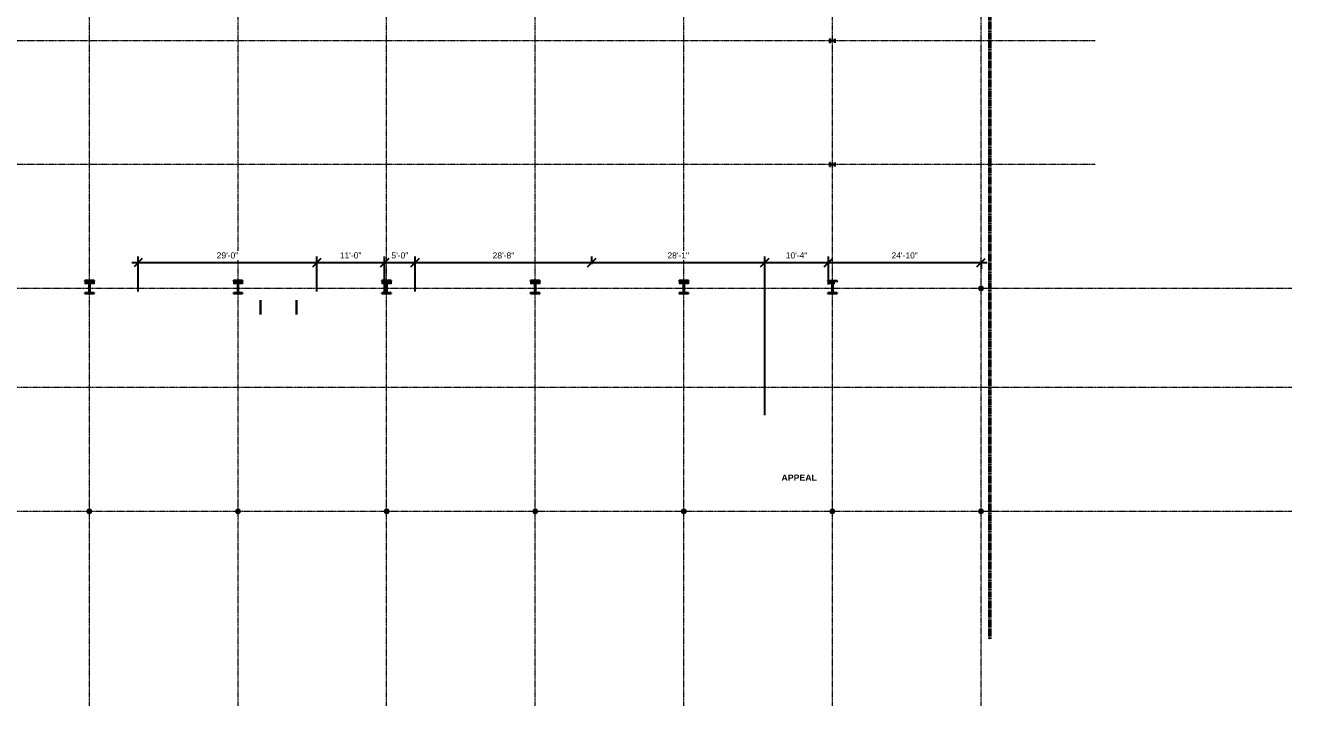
# Model space of a CAD drawing. Header units: inches. Extents: x 21942 to 26875, y -23163 to -20555.
# Drawn here: x 24409 to 26875, y -23163 to -21837 of the extents above; entities that cross this region are included whole.
import ezdxf

# ---------------------------------------------------------------- set-up
doc = ezdxf.new("R2010")
doc.units = ezdxf.units.IN
doc.header["$MEASUREMENT"] = 0
doc.linetypes.add('Grid Line 1_2_', pattern=[0.875, 0.5, -0.125, 0.125, -0.125])
doc.linetypes.add('Hidden', pattern=[0.28125, 0.1875, -0.09375])
for name, color, linetype, lineweight in [('A-ANNO-DIMS', 211, 'Continuous', 9), ('A-DOOR', 31, 'Continuous', 13), ('A-DOOR-GLAZ', 31, 'Continuous', 30), ('A-PROP-SBCK', 71, 'Hidden', 50), ('G-ANNO-TEXT', 231, 'Continuous', 9), ('S-COLS', 52, 'Continuous', 9), ('S-GRID', 1, 'Continuous', 9)]:
    doc.layers.add(name, color=color, linetype=linetype, lineweight=lineweight)
doc.layers.get('A-DOOR').off()
doc.styles.add('Arial_1', font='arial.ttf', dxfattribs={"height": 11.802395})
doc.styles.add('Arial_B', font='arialbd.ttf', dxfattribs={"height": 12.177074})
doc.dimstyles.new('Linear_-_3_32__Arial_1', dxfattribs={"dimscale": 12, "dimtxt": 12, "dimasz": 1.333333, "dimexe": 1, "dimexo": 0.666667, "dimgap": 0.666667, "dimtad": 1, "dimdec": 0, "dimzin": 1, "dimdsep": 46, "dimlunit": 4, "dimtxsty": 'Arial_1', "dimblk1": 'OBLIQUE', "dimblk2": 'OBLIQUE', "dimsah": 1, "dimcen": 0.09, "dimdle": 1, "dimazin": 0, "dimtfac": 1, "dimtdec": 4, "dimtix": 1, "dimtmove": 0, "dimatfit": 3, "dimfxl": 1, "dimtvp": 1, "dimtfill": 1, "dimfrac": 2, "dimtolj": 1, "dimtzin": 0, "dimarcsym": 2})
doc.dimstyles.new('Linear_-_3_32__Arial_2', dxfattribs={"dimscale": 12, "dimtxt": 12, "dimasz": 1.333333, "dimexe": 1, "dimexo": 0.666667, "dimgap": 0.666667, "dimtad": 1, "dimdec": 0, "dimzin": 1, "dimdsep": 46, "dimlunit": 4, "dimtxsty": 'Arial_1', "dimblk1": 'OBLIQUE', "dimblk2": 'OBLIQUE', "dimsah": 1, "dimcen": 0.09, "dimdle": 1, "dimazin": 0, "dimtfac": 1, "dimtdec": 4, "dimtix": 1, "dimtmove": 0, "dimatfit": 3, "dimfxl": 1, "dimtvp": 1, "dimtfill": 1, "dimfrac": 2, "dimtolj": 1, "dimtzin": 0, "dimarcsym": 2})
doc.dimstyles.new('Linear_-_3_32__Arial_3', dxfattribs={"dimscale": 12, "dimtxt": 12, "dimasz": 1.333333, "dimexe": 1, "dimexo": 0.666667, "dimgap": 0.666667, "dimtad": 1, "dimdec": 0, "dimzin": 1, "dimdsep": 46, "dimlunit": 4, "dimtxsty": 'Arial_1', "dimblk1": 'OBLIQUE', "dimblk2": 'OBLIQUE', "dimsah": 1, "dimcen": 0.09, "dimdle": 1, "dimazin": 0, "dimtfac": 1, "dimtdec": 4, "dimtix": 1, "dimtmove": 0, "dimatfit": 3, "dimfxl": 1, "dimtvp": 1, "dimtfill": 1, "dimfrac": 2, "dimtolj": 1, "dimtzin": 0, "dimarcsym": 2})
pattern_1 = [(45, (1e-11, 0), (-12.6713535, 12.6713535), []), (45, (1e-11, 19.2), (-12.6713535, 12.6713535), [])]

# ---------------------------------------------------------------- blocks, each defined once
blk = doc.blocks.new('HSS-Hollow Structural Section-Column - HSS6X6X1_4-V5-First Floor Plan')
at = {"layer": 'S-COLS', "lineweight": 30}
for p, q in [((-3, 2.534), (-3, -2.534)), ((-2.767, -2.534), (-2.767, 2.534)), ((2.534, 3), (-2.534, 3)), ((-2.534, 2.767), (2.534, 2.767)), ((2.767, 2.534), (2.767, -2.534)), ((3, -2.534), (3, 2.534)), ((2.534, -2.767), (-2.534, -2.767)), ((-2.534, -3), (2.534, -3))]:
    blk.add_line(p, q, dxfattribs=at)
for centre, radius, start, end in [((-2.534, 2.534), 0.466, 90, 180), ((-2.534, 2.534), 0.233, 90, 180), ((2.534, 2.534), 0.466, 360, 90), ((2.534, 2.534), 0.233, 0, 90), ((-2.534, -2.534), 0.466, 180, 270), ((-2.534, -2.534), 0.233, 180, 270), ((2.534, -2.534), 0.466, 270, 360), ((2.534, -2.534), 0.233, 270, 360)]:
    blk.add_arc(centre, radius, start, end, dxfattribs=at)
blk = doc.blocks.new('HSS-Hollow Structural Section-Column - HSS6X6X1_4-V6-First Floor Plan')
at = {"layer": 'S-COLS'}
h = blk.add_hatch(dxfattribs=at)
h.set_pattern_fill('FP_6', color=256, style=0, pattern_type=2)
h.set_pattern_definition([(225, (25112.39, -22784.303), (12.6713535, -12.6713535), []), (225, (25112.39, -22803.503), (12.6713535, -12.6713535), [])])
h.paths.add_polyline_path([(-2.5, 3), (-2.9, 2.9), (-3, 2.5), (-3, -2.5), (-2.9, -2.9), (-2.5, -3), (2.5, -3), (2.9, -2.9), (3, -2.5), (3, 2.5), (2.9, 2.9), (2.5, 3)], flags=0)
h.paths.add_polyline_path([(-2.5, 2.8), (2.5, 2.8), (2.7, 2.7), (2.8, 2.5), (2.8, -2.5), (2.7, -2.7), (2.5, -2.8), (-2.5, -2.8), (-2.7, -2.7), (-2.8, -2.5), (-2.8, 2.5), (-2.7, 2.7)], flags=0)
at = {"layer": 'S-COLS', "lineweight": 30}
for p, q in [((-3, 2.5), (-3, -2.5)), ((-2.8, -2.5), (-2.8, 2.5)), ((2.5, 3), (-2.5, 3)), ((-2.5, 2.8), (2.5, 2.8)), ((2.8, 2.5), (2.8, -2.5)), ((3, -2.5), (3, 2.5)), ((2.5, -2.8), (-2.5, -2.8)), ((-2.5, -3), (2.5, -3))]:
    blk.add_line(p, q, dxfattribs=at)
for centre, radius, start, end in [((-2.5, 2.5), 0.466, 90, 180), ((-2.5, 2.5), 0.233, 90, 180), ((2.5, 2.5), 0.466, 360, 90), ((2.5, 2.5), 0.233, 0, 90), ((-2.5, -2.5), 0.466, 180, 270), ((-2.5, -2.5), 0.233, 180, 270), ((2.5, -2.5), 0.466, 270, 360), ((2.5, -2.5), 0.233, 270, 360)]:
    blk.add_arc(centre, radius, start, end, dxfattribs=at)
blk = doc.blocks.new('HSS-Hollow Structural Section-Column - HSS6X6X1_4-V7-First Floor Plan')
at = {"layer": 'S-COLS'}
h = blk.add_hatch(dxfattribs=at)
h.set_pattern_fill('FP_7', color=256, style=0, pattern_type=2)
h.set_pattern_definition([(225, (25401.89, -22784.303), (12.6713535, -12.6713535), []), (225, (25401.89, -22803.503), (12.6713535, -12.6713535), [])])
h.paths.add_polyline_path([(-2.5, 3), (-2.9, 2.9), (-3, 2.5), (-3, -2.5), (-2.9, -2.9), (-2.5, -3), (2.5, -3), (2.9, -2.9), (3, -2.5), (3, 2.5), (2.9, 2.9), (2.5, 3)], flags=0)
h.paths.add_polyline_path([(2.5, 2.8), (2.7, 2.7), (2.8, 2.5), (2.8, -2.5), (2.7, -2.7), (2.5, -2.8), (-2.5, -2.8), (-2.7, -2.7), (-2.8, -2.5), (-2.8, 2.5), (-2.7, 2.7), (-2.5, 2.8)], flags=0)
at = {"layer": 'S-COLS', "lineweight": 30}
for p, q in [((-3, 2.5), (-3, -2.5)), ((-2.8, -2.5), (-2.8, 2.5)), ((2.5, 3), (-2.5, 3)), ((-2.5, 2.8), (2.5, 2.8)), ((2.8, 2.5), (2.8, -2.5)), ((3, -2.5), (3, 2.5)), ((2.5, -2.8), (-2.5, -2.8)), ((-2.5, -3), (2.5, -3))]:
    blk.add_line(p, q, dxfattribs=at)
for centre, radius, start, end in [((-2.5, 2.5), 0.466, 90, 180), ((-2.5, 2.5), 0.233, 90, 180), ((2.5, 2.5), 0.466, 360, 90), ((2.5, 2.5), 0.233, 0, 90), ((-2.5, -2.5), 0.466, 180, 270), ((-2.5, -2.5), 0.233, 180, 270), ((2.5, -2.5), 0.466, 270, 360), ((2.5, -2.5), 0.233, 270, 360)]:
    blk.add_arc(centre, radius, start, end, dxfattribs=at)
blk = doc.blocks.new('HSS-Hollow Structural Section-Column - HSS6X6X1_4-V8-First Floor Plan')
at = {"layer": 'S-COLS'}
h = blk.add_hatch(dxfattribs=at)
h.set_pattern_fill('FP_8', color=256, style=0, pattern_type=2)
h.set_pattern_definition([(225, (25691.39, -22784.303), (12.6713535, -12.6713535), []), (225, (25691.39, -22803.503), (12.6713535, -12.6713535), [])])
h.paths.add_polyline_path([(2.5, 3), (-2.5, 3), (-2.9, 2.9), (-3, 2.5), (-3, -2.5), (-2.9, -2.9), (-2.5, -3), (2.5, -3), (2.9, -2.9), (3, -2.5), (3, 2.5), (2.9, 2.9)], flags=0)
h.paths.add_polyline_path([(-2.5, 2.8), (2.5, 2.8), (2.7, 2.7), (2.8, 2.5), (2.8, -2.5), (2.7, -2.7), (2.5, -2.8), (-2.5, -2.8), (-2.7, -2.7), (-2.8, -2.5), (-2.8, 2.5), (-2.7, 2.7)], flags=0)
at = {"layer": 'S-COLS', "lineweight": 30}
for p, q in [((-3, 2.5), (-3, -2.5)), ((-2.8, -2.5), (-2.8, 2.5)), ((2.5, 3), (-2.5, 3)), ((-2.5, 2.8), (2.5, 2.8)), ((2.8, 2.5), (2.8, -2.5)), ((3, -2.5), (3, 2.5)), ((2.5, -2.8), (-2.5, -2.8)), ((-2.5, -3), (2.5, -3))]:
    blk.add_line(p, q, dxfattribs=at)
for centre, radius, start, end in [((-2.5, 2.5), 0.466, 90, 180), ((-2.5, 2.5), 0.233, 90, 180), ((2.5, 2.5), 0.466, 360, 90), ((2.5, 2.5), 0.233, 0, 90), ((-2.5, -2.5), 0.466, 180, 270), ((-2.5, -2.5), 0.233, 180, 270), ((2.5, -2.5), 0.466, 270, 360), ((2.5, -2.5), 0.233, 270, 360)]:
    blk.add_arc(centre, radius, start, end, dxfattribs=at)
blk = doc.blocks.new('HSS-Hollow Structural Section-Column - HSS6X6X1_4-V9-First Floor Plan')
at = {"layer": 'S-COLS'}
h = blk.add_hatch(dxfattribs=at)
h.set_pattern_fill('FP_9', color=256, style=0, pattern_type=2)
h.set_pattern_definition([(225, (25980.89, -22784.303), (12.6713535, -12.6713535), []), (225, (25980.89, -22803.503), (12.6713535, -12.6713535), [])])
h.paths.add_polyline_path([(-2.5, 3), (-2.9, 2.9), (-3, 2.5), (-3, -2.5), (-2.9, -2.9), (-2.5, -3), (2.5, -3), (2.9, -2.9), (3, -2.5), (3, 2.5), (2.9, 2.9), (2.5, 3)], flags=0)
h.paths.add_polyline_path([(2.5, 2.8), (2.7, 2.7), (2.8, 2.5), (2.8, -2.5), (2.7, -2.7), (2.5, -2.8), (-2.5, -2.8), (-2.7, -2.7), (-2.8, -2.5), (-2.8, 2.5), (-2.7, 2.7), (-2.5, 2.8)], flags=0)
at = {"layer": 'S-COLS', "lineweight": 30}
for p, q in [((-3, 2.5), (-3, -2.5)), ((-2.8, -2.5), (-2.8, 2.5)), ((2.5, 3), (-2.5, 3)), ((-2.5, 2.8), (2.5, 2.8)), ((2.8, 2.5), (2.8, -2.5)), ((3, -2.5), (3, 2.5)), ((2.5, -2.8), (-2.5, -2.8)), ((-2.5, -3), (2.5, -3))]:
    blk.add_line(p, q, dxfattribs=at)
for centre, radius, start, end in [((-2.5, 2.5), 0.466, 90, 180), ((-2.5, 2.5), 0.233, 90, 180), ((2.5, 2.5), 0.466, 360, 90), ((2.5, 2.5), 0.233, 0, 90), ((-2.5, -2.5), 0.466, 180, 270), ((-2.5, -2.5), 0.233, 180, 270), ((2.5, -2.5), 0.466, 270, 360), ((2.5, -2.5), 0.233, 270, 360)]:
    blk.add_arc(centre, radius, start, end, dxfattribs=at)
blk = doc.blocks.new('HSS-Hollow Structural Section-Column - HSS6X6X1_4-V10-First Floor Plan')
at = {"layer": 'S-COLS', "lineweight": 30}
for p, q in [((-3, 2.534), (-3, -2.534)), ((-2.767, -2.534), (-2.767, 2.534)), ((2.534, 3), (-2.534, 3)), ((-2.534, 2.767), (2.534, 2.767)), ((2.767, 2.534), (2.767, -2.534)), ((3, -2.534), (3, 2.534)), ((2.534, -2.767), (-2.534, -2.767)), ((-2.534, -3), (2.534, -3))]:
    blk.add_line(p, q, dxfattribs=at)
for centre, radius, start, end in [((-2.534, 2.534), 0.466, 90, 180), ((-2.534, 2.534), 0.233, 90, 180), ((2.534, 2.534), 0.466, 360, 90), ((2.534, 2.534), 0.233, 0, 90), ((-2.534, -2.534), 0.466, 180, 270), ((-2.534, -2.534), 0.233, 180, 270), ((2.534, -2.534), 0.466, 270, 360), ((2.534, -2.534), 0.233, 270, 360)]:
    blk.add_arc(centre, radius, start, end, dxfattribs=at)
blk = doc.blocks.new('Double-Glass 1 - 72_ x 96_-618616-First Floor Plan')
at = {"layer": 'A-DOOR-GLAZ'}
for p, q in [((-35, 36.8), (-35, 8.8)), ((35, 8.8), (35, 36.8))]:
    blk.add_line(p, q, dxfattribs=at)
blk = doc.blocks.new('HSS-Hollow Structural Section-Column - HSS6X6X1_4-V21-First Floor Plan')
at = {"layer": 'S-COLS'}
h = blk.add_hatch(dxfattribs=at)
h.set_pattern_fill('FP_15', color=256, style=0, pattern_type=2)
h.set_pattern_definition([(225, (24533.39, -22784.303), (12.6713535, -12.6713535), []), (225, (24533.39, -22803.503), (12.6713535, -12.6713535), [])])
h.paths.add_polyline_path([(2.5, 3), (-2.5, 3), (-2.9, 2.9), (-3, 2.5), (-3, -2.5), (-2.9, -2.9), (-2.5, -3), (2.5, -3), (2.9, -2.9), (3, -2.5), (3, 2.5), (2.9, 2.9)], flags=0)
h.paths.add_polyline_path([(-2.5, 2.8), (2.5, 2.8), (2.7, 2.7), (2.8, 2.5), (2.8, -2.5), (2.7, -2.7), (2.5, -2.8), (-2.5, -2.8), (-2.7, -2.7), (-2.8, -2.5), (-2.8, 2.5), (-2.7, 2.7)], flags=0)
at = {"layer": 'S-COLS', "lineweight": 30}
for p, q in [((-3, 2.5), (-3, -2.5)), ((-2.8, -2.5), (-2.8, 2.5)), ((2.5, 3), (-2.5, 3)), ((-2.5, 2.8), (2.5, 2.8)), ((2.8, 2.5), (2.8, -2.5)), ((3, -2.5), (3, 2.5)), ((2.5, -2.8), (-2.5, -2.8)), ((-2.5, -3), (2.5, -3))]:
    blk.add_line(p, q, dxfattribs=at)
for centre, radius, start, end in [((-2.5, 2.5), 0.466, 90, 180), ((-2.5, 2.5), 0.233, 90, 180), ((2.5, 2.5), 0.466, 360, 90), ((2.5, 2.5), 0.233, 0, 90), ((-2.5, -2.5), 0.466, 180, 270), ((-2.5, -2.5), 0.233, 180, 270), ((2.5, -2.5), 0.466, 270, 360), ((2.5, -2.5), 0.233, 270, 360)]:
    blk.add_arc(centre, radius, start, end, dxfattribs=at)
blk = doc.blocks.new('_Oblique')
at = {"color": 0, "linetype": 'ByBlock', "lineweight": -2}
blk.add_line((-0.5, -0.5), (0.5, 0.5), dxfattribs=at)
blk = doc.blocks.new('*D511')
at = {"layer": 'A-ANNO-DIMS', "color": 0, "lineweight": -2, "transparency": 16777216}
for p, q in [((24616.4, -22299.8), (24988.4, -22299.8)), ((24628.4, -22356), (24628.4, -22287.8)), ((24976.4, -22356), (24976.4, -22287.8))]:
    blk.add_line(p, q, dxfattribs=at)
at = {"layer": 'Defpoints', "color": 0, "transparency": 16777216}
for p in [(24976.4, -22299.8), (24628.4, -22364), (24976.4, -22364)]:
    blk.add_point(p, dxfattribs=at)
at = {"layer": 'A-ANNO-DIMS', "color": 0, "lineweight": -2, "transparency": 16777216, "xscale": 16, "yscale": 16, "zscale": 16, "rotation": 180}
blk.add_blockref('_Oblique', (24628.4, -22299.8), dxfattribs=at)
at = {"layer": 'A-ANNO-DIMS', "color": 0, "lineweight": -2, "transparency": 16777216, "xscale": 16, "yscale": 16, "zscale": 16}
blk.add_blockref('_Oblique', (24976.4, -22299.8), dxfattribs=at)
at = {"layer": 'A-ANNO-DIMS', "color": 0, "transparency": 16777216, "insert": (24802.4, -22285.8), "char_height": 11.8, "attachment_point": 5, "style": 'Arial_1', "bg_fill": 3, "box_fill_scale": 1.25, "bg_fill_color": 256, "bg_fill_true_color": 13158600, "bg_fill_transparency": 0}
blk.add_mtext('\\A1;29\'-0"', dxfattribs=at)
blk = doc.blocks.new('*D512')
at = {"layer": 'A-ANNO-DIMS', "color": 0, "lineweight": -2, "transparency": 16777216}
for p, q in [((24964.4, -22299.8), (25120.4, -22299.8)), ((24976.4, -22356), (24976.4, -22287.8)), ((25108.4, -22356), (25108.4, -22287.8))]:
    blk.add_line(p, q, dxfattribs=at)
at = {"layer": 'Defpoints', "color": 0, "transparency": 16777216}
for p in [(25108.4, -22299.8), (24976.4, -22364), (25108.4, -22364)]:
    blk.add_point(p, dxfattribs=at)
at = {"layer": 'A-ANNO-DIMS', "color": 0, "lineweight": -2, "transparency": 16777216, "xscale": 16, "yscale": 16, "zscale": 16, "rotation": 180}
blk.add_blockref('_Oblique', (24976.4, -22299.8), dxfattribs=at)
at = {"layer": 'A-ANNO-DIMS', "color": 0, "lineweight": -2, "transparency": 16777216, "xscale": 16, "yscale": 16, "zscale": 16}
blk.add_blockref('_Oblique', (25108.4, -22299.8), dxfattribs=at)
at = {"layer": 'A-ANNO-DIMS', "color": 0, "transparency": 16777216, "insert": (25042.4, -22285.8), "char_height": 11.8, "attachment_point": 5, "style": 'Arial_1', "bg_fill": 3, "box_fill_scale": 1.25, "bg_fill_color": 256, "bg_fill_true_color": 13158600, "bg_fill_transparency": 0}
blk.add_mtext('\\A1;11\'-0"', dxfattribs=at)
blk = doc.blocks.new('*D476')
at = {"layer": 'A-ANNO-DIMS', "color": 0, "lineweight": -2, "transparency": 16777216}
for p, q in [((25096.4, -22299.8), (25179.9, -22299.8)), ((25108.4, -22356), (25108.4, -22287.8)), ((25167.9, -22356), (25167.9, -22287.8))]:
    blk.add_line(p, q, dxfattribs=at)
at = {"layer": 'Defpoints', "color": 0, "transparency": 16777216}
for p in [(25108.4, -22364), (25167.9, -22364)]:
    blk.add_point(p, dxfattribs=at)
at = {"layer": 'A-ANNO-DIMS', "color": 0, "lineweight": -2, "transparency": 16777216, "xscale": 16, "yscale": 16, "zscale": 16, "rotation": 180}
blk.add_blockref('_Oblique', (25108.4, -22299.8), dxfattribs=at)
at = {"layer": 'A-ANNO-DIMS', "color": 0, "lineweight": -2, "transparency": 16777216, "xscale": 16, "yscale": 16, "zscale": 16}
blk.add_blockref('_Oblique', (25167.9, -22299.8), dxfattribs=at)
at = {"layer": 'A-ANNO-DIMS', "color": 0, "transparency": 16777216, "insert": (25138.1, -22285.8), "char_height": 11.8, "attachment_point": 5, "style": 'Arial_1', "bg_fill": 3, "box_fill_scale": 1.25, "bg_fill_color": 256, "bg_fill_true_color": 13158600, "bg_fill_transparency": 0}
blk.add_mtext('\\A1;5\'-0"', dxfattribs=at)
at = {"layer": 'Defpoints', "color": 0, "transparency": 16777216}
blk.add_point((25167.9, -22299.8), dxfattribs=at)
blk = doc.blocks.new('*D477')
at = {"layer": 'A-ANNO-DIMS', "color": 0, "lineweight": -2, "transparency": 16777216}
for p, q in [((25155.9, -22299.8), (25523.9, -22299.8)), ((25167.9, -22356), (25167.9, -22287.8)), ((25511.9, -22302.6), (25511.9, -22287.8))]:
    blk.add_line(p, q, dxfattribs=at)
at = {"layer": 'Defpoints', "color": 0, "transparency": 16777216}
for p in [(25511.9, -22299.8), (25511.9, -22310.6), (25167.9, -22364)]:
    blk.add_point(p, dxfattribs=at)
at = {"layer": 'A-ANNO-DIMS', "color": 0, "lineweight": -2, "transparency": 16777216, "xscale": 16, "yscale": 16, "zscale": 16, "rotation": 180}
blk.add_blockref('_Oblique', (25167.9, -22299.8), dxfattribs=at)
at = {"layer": 'A-ANNO-DIMS', "color": 0, "lineweight": -2, "transparency": 16777216, "xscale": 16, "yscale": 16, "zscale": 16}
blk.add_blockref('_Oblique', (25511.9, -22299.8), dxfattribs=at)
at = {"layer": 'A-ANNO-DIMS', "color": 0, "transparency": 16777216, "insert": (25339.9, -22285.8), "char_height": 11.8, "attachment_point": 5, "style": 'Arial_1', "bg_fill": 3, "box_fill_scale": 1.25, "bg_fill_color": 256, "bg_fill_true_color": 13158600, "bg_fill_transparency": 0}
blk.add_mtext('\\A1;28\'-8"', dxfattribs=at)
blk = doc.blocks.new('*D478')
at = {"layer": 'A-ANNO-DIMS', "color": 0, "lineweight": -2, "transparency": 16777216}
for p, q in [((25499.9, -22299.8), (25860.9, -22299.8)), ((25511.9, -22302.6), (25511.9, -22287.8)), ((25848.9, -22597.2), (25848.9, -22287.8))]:
    blk.add_line(p, q, dxfattribs=at)
at = {"layer": 'Defpoints', "color": 0, "transparency": 16777216}
for p in [(25848.9, -22299.8), (25511.9, -22310.6), (25848.9, -22605.2)]:
    blk.add_point(p, dxfattribs=at)
at = {"layer": 'A-ANNO-DIMS', "color": 0, "lineweight": -2, "transparency": 16777216, "xscale": 16, "yscale": 16, "zscale": 16, "rotation": 180}
blk.add_blockref('_Oblique', (25511.9, -22299.8), dxfattribs=at)
at = {"layer": 'A-ANNO-DIMS', "color": 0, "lineweight": -2, "transparency": 16777216, "xscale": 16, "yscale": 16, "zscale": 16}
blk.add_blockref('_Oblique', (25848.9, -22299.8), dxfattribs=at)
at = {"layer": 'A-ANNO-DIMS', "color": 0, "transparency": 16777216, "insert": (25680.4, -22285.8), "char_height": 11.8, "attachment_point": 5, "style": 'Arial_1', "bg_fill": 3, "box_fill_scale": 1.25, "bg_fill_color": 256, "bg_fill_true_color": 13158600, "bg_fill_transparency": 0}
blk.add_mtext('\\A1;28\'-1"', dxfattribs=at)
blk = doc.blocks.new('*D479')
at = {"layer": 'A-ANNO-DIMS', "color": 0, "lineweight": -2, "transparency": 16777216}
for p, q in [((25836.9, -22299.8), (25984.9, -22299.8)), ((25848.9, -22597.2), (25848.9, -22287.8)), ((25972.9, -22342.1), (25972.9, -22287.8))]:
    blk.add_line(p, q, dxfattribs=at)
at = {"layer": 'Defpoints', "color": 0, "transparency": 16777216}
for p in [(25972.9, -22299.8), (25972.9, -22350.1), (25848.9, -22605.2)]:
    blk.add_point(p, dxfattribs=at)
at = {"layer": 'A-ANNO-DIMS', "color": 0, "lineweight": -2, "transparency": 16777216, "xscale": 16, "yscale": 16, "zscale": 16, "rotation": 180}
blk.add_blockref('_Oblique', (25848.9, -22299.8), dxfattribs=at)
at = {"layer": 'A-ANNO-DIMS', "color": 0, "lineweight": -2, "transparency": 16777216, "xscale": 16, "yscale": 16, "zscale": 16}
blk.add_blockref('_Oblique', (25972.9, -22299.8), dxfattribs=at)
at = {"layer": 'A-ANNO-DIMS', "color": 0, "transparency": 16777216, "insert": (25910.9, -22285.8), "char_height": 11.8, "attachment_point": 5, "style": 'Arial_1', "bg_fill": 3, "box_fill_scale": 1.25, "bg_fill_color": 256, "bg_fill_true_color": 13158600, "bg_fill_transparency": 0}
blk.add_mtext('\\A1;10\'-4"', dxfattribs=at)
blk = doc.blocks.new('*D480')
at = {"layer": 'A-ANNO-DIMS', "color": 0, "lineweight": -2, "transparency": 16777216}
for p, q in [((25960.9, -22299.8), (26282.4, -22299.8)), ((25972.9, -22342.1), (25972.9, -22287.8)), ((26270.4, -22296.5), (26270.4, -22311.8))]:
    blk.add_line(p, q, dxfattribs=at)
at = {"layer": 'Defpoints', "color": 0, "transparency": 16777216}
for p in [(26270.4, -22288.5), (26270.4, -22299.8), (25972.9, -22350.1)]:
    blk.add_point(p, dxfattribs=at)
at = {"layer": 'A-ANNO-DIMS', "color": 0, "lineweight": -2, "transparency": 16777216, "xscale": 16, "yscale": 16, "zscale": 16, "rotation": 180}
blk.add_blockref('_Oblique', (25972.9, -22299.8), dxfattribs=at)
at = {"layer": 'A-ANNO-DIMS', "color": 0, "lineweight": -2, "transparency": 16777216, "xscale": 16, "yscale": 16, "zscale": 16}
blk.add_blockref('_Oblique', (26270.4, -22299.8), dxfattribs=at)
at = {"layer": 'A-ANNO-DIMS', "color": 0, "transparency": 16777216, "insert": (26121.6, -22285.8), "char_height": 11.802, "attachment_point": 5, "style": 'Arial_1', "bg_fill": 3, "box_fill_scale": 1.25, "bg_fill_color": 256, "bg_fill_true_color": 13158600, "bg_fill_transparency": 0}
blk.add_mtext('\\A1;24\'-10"', dxfattribs=at)

msp = doc.modelspace()

# ---------------------------------------------------------------- hatches: boundary and pattern name
at = {"layer": 'S-COLS'}
h = msp.add_hatch(dxfattribs=at)
h.set_pattern_fill('FP_1', color=256, style=0, pattern_type=2)
h.set_pattern_definition(pattern_1)
h.paths.add_polyline_path([(25976.5, -21871.5), (25976.5, -21868.4), (25976.7, -21867.9), (25977.1, -21867.7), (25984.6, -21867.7), (25985.1, -21867.9), (25985.3, -21868.4), (25985.3, -21871.5), (25985.8, -21871.5), (25985.8, -21863.6), (25985.3, -21863.6), (25985.3, -21866.7), (25985.1, -21867.2), (25984.6, -21867.4), (25977.1, -21867.4), (25976.7, -21867.2), (25976.5, -21866.7), (25976.5, -21863.6), (25976, -21863.6), (25976, -21871.5)], flags=0)
h = msp.add_hatch(dxfattribs=at)
h.set_pattern_fill('FP_1', color=256, style=0, pattern_type=2)
h.set_pattern_definition(pattern_1)
h.paths.add_polyline_path([(25976.5, -22112.8), (25976.5, -22109.6), (25976.7, -22109.1), (25977.1, -22108.9), (25984.6, -22108.9), (25985.1, -22109.1), (25985.3, -22109.6), (25985.3, -22112.8), (25985.8, -22112.8), (25985.8, -22104.8), (25985.3, -22104.8), (25985.3, -22108), (25985.1, -22108.5), (25984.6, -22108.7), (25977.1, -22108.7), (25976.7, -22108.5), (25976.5, -22108), (25976.5, -22104.8), (25976, -22104.8), (25976, -22112.8)], flags=0)
h = msp.add_hatch(dxfattribs=at)
h.set_pattern_fill('FP_1', color=256, style=0, pattern_type=2)
h.set_pattern_definition(pattern_1)
h.paths.add_polyline_path([(24542.4, -22336.1), (24542.4, -22334.8), (24524.4, -22334.8), (24524.4, -22336.1)], flags=0)
h = msp.add_hatch(color=256, dxfattribs=at)
h.paths.add_polyline_path([(24532.8, -22341.3), (24532.8, -22336.1), (24524.4, -22336.1), (24524.4, -22341.3)], flags=0)
h.paths.add_polyline_path([(24542.4, -22341.3), (24542.4, -22336.1), (24534, -22336.1), (24534, -22341.3)], flags=0)
h = msp.add_hatch(dxfattribs=at)
h.set_pattern_fill('FP_1', color=256, style=0, pattern_type=2)
h.set_pattern_definition(pattern_1)
h.paths.add_polyline_path([(24534, -22358.8), (24534, -22336.1), (24532.8, -22336.1), (24532.8, -22358.8)], flags=0)
h = msp.add_hatch(dxfattribs=at)
h.set_pattern_fill('FP_1', color=256, style=0, pattern_type=2)
h.set_pattern_definition(pattern_1)
h.paths.add_polyline_path([(24831.9, -22336.1), (24831.9, -22334.8), (24813.9, -22334.8), (24813.9, -22336.1)], flags=0)
h = msp.add_hatch(color=256, dxfattribs=at)
h.paths.add_polyline_path([(24822.3, -22341.3), (24822.3, -22336.1), (24813.9, -22336.1), (24813.9, -22341.3)], flags=0)
h.paths.add_polyline_path([(24831.9, -22341.3), (24831.9, -22336.1), (24823.5, -22336.1), (24823.5, -22341.3)], flags=0)
h = msp.add_hatch(dxfattribs=at)
h.set_pattern_fill('FP_1', color=256, style=0, pattern_type=2)
h.set_pattern_definition(pattern_1)
h.paths.add_polyline_path([(24823.5, -22358.8), (24823.5, -22336.1), (24822.3, -22336.1), (24822.3, -22358.8)], flags=0)
h = msp.add_hatch(dxfattribs=at)
h.set_pattern_fill('FP_1', color=256, style=0, pattern_type=2)
h.set_pattern_definition(pattern_1)
h.paths.add_polyline_path([(25121.4, -22336.1), (25121.4, -22334.8), (25103.4, -22334.8), (25103.4, -22336.1)], flags=0)
h = msp.add_hatch(color=256, dxfattribs=at)
h.paths.add_polyline_path([(25111.8, -22341.3), (25111.8, -22336.1), (25103.4, -22336.1), (25103.4, -22341.3)], flags=0)
h.paths.add_polyline_path([(25121.4, -22341.3), (25121.4, -22336.1), (25113, -22336.1), (25113, -22341.3)], flags=0)
h = msp.add_hatch(dxfattribs=at)
h.set_pattern_fill('FP_1', color=256, style=0, pattern_type=2)
h.set_pattern_definition(pattern_1)
h.paths.add_polyline_path([(25113, -22358.8), (25113, -22336.1), (25111.8, -22336.1), (25111.8, -22358.8)], flags=0)
h = msp.add_hatch(dxfattribs=at)
h.set_pattern_fill('FP_1', color=256, style=0, pattern_type=2)
h.set_pattern_definition(pattern_1)
h.paths.add_polyline_path([(25410.9, -22336.1), (25410.9, -22334.8), (25392.9, -22334.8), (25392.9, -22336.1)], flags=0)
h = msp.add_hatch(color=256, dxfattribs=at)
h.paths.add_polyline_path([(25401.3, -22341.3), (25401.3, -22336.1), (25392.9, -22336.1), (25392.9, -22341.3)], flags=0)
h.paths.add_polyline_path([(25410.9, -22341.3), (25410.9, -22336.1), (25402.5, -22336.1), (25402.5, -22341.3)], flags=0)
h = msp.add_hatch(dxfattribs=at)
h.set_pattern_fill('FP_1', color=256, style=0, pattern_type=2)
h.set_pattern_definition(pattern_1)
h.paths.add_polyline_path([(25402.5, -22358.8), (25402.5, -22336.1), (25401.3, -22336.1), (25401.3, -22358.8)], flags=0)
h = msp.add_hatch(dxfattribs=at)
h.set_pattern_fill('FP_1', color=256, style=0, pattern_type=2)
h.set_pattern_definition(pattern_1)
h.paths.add_polyline_path([(25700.4, -22336.1), (25700.4, -22334.8), (25682.4, -22334.8), (25682.4, -22336.1)], flags=0)
h = msp.add_hatch(color=256, dxfattribs=at)
h.paths.add_polyline_path([(25690.8, -22341.3), (25690.8, -22336.1), (25682.4, -22336.1), (25682.4, -22341.3)], flags=0)
h.paths.add_polyline_path([(25700.4, -22341.3), (25700.4, -22336.1), (25692, -22336.1), (25692, -22341.3)], flags=0)
h = msp.add_hatch(dxfattribs=at)
h.set_pattern_fill('FP_1', color=256, style=0, pattern_type=2)
h.set_pattern_definition(pattern_1)
h.paths.add_polyline_path([(25692, -22358.8), (25692, -22336.1), (25690.8, -22336.1), (25690.8, -22358.8)], flags=0)
h = msp.add_hatch(dxfattribs=at)
h.set_pattern_fill('FP_1', color=256, style=0, pattern_type=2)
h.set_pattern_definition(pattern_1)
h.paths.add_polyline_path([(25989.9, -22336.2), (25989.9, -22335), (25971.9, -22335), (25971.9, -22336.2)], flags=0)
h = msp.add_hatch(color=256, dxfattribs=at)
h.paths.add_polyline_path([(25980.3, -22341.3), (25980.3, -22336.2), (25971.9, -22336.2), (25971.9, -22341.3)], flags=0)
h.paths.add_polyline_path([(25981.5, -22341.3), (25985.8, -22341.3), (25985.8, -22337.9), (25985.9, -22337.9), (25989.9, -22337.9), (25989.9, -22336.2), (25981.5, -22336.2), (25981.5, -22338)], flags=0)
h = msp.add_hatch(dxfattribs=at)
h.set_pattern_fill('FP_1', color=256, style=0, pattern_type=2)
h.set_pattern_definition(pattern_1)
h.paths.add_polyline_path([(25981.5, -22358.8), (25981.5, -22336.2), (25980.3, -22336.2), (25980.3, -22358.8)], flags=0)
h = msp.add_hatch(dxfattribs=at)
h.set_pattern_fill('FP_1', color=256, style=0, pattern_type=2)
h.set_pattern_definition(pattern_1)
h.paths.add_polyline_path([(24542.4, -22360.1), (24542.4, -22358.8), (24524.4, -22358.8), (24524.4, -22360.1)], flags=0)
h = msp.add_hatch(dxfattribs=at)
h.set_pattern_fill('FP_1', color=256, style=0, pattern_type=2)
h.set_pattern_definition(pattern_1)
h.paths.add_polyline_path([(24831.9, -22360.1), (24831.9, -22358.8), (24813.9, -22358.8), (24813.9, -22360.1)], flags=0)
h = msp.add_hatch(dxfattribs=at)
h.set_pattern_fill('FP_1', color=256, style=0, pattern_type=2)
h.set_pattern_definition(pattern_1)
h.paths.add_polyline_path([(25121.4, -22360.1), (25121.4, -22358.8), (25103.4, -22358.8), (25103.4, -22360.1)], flags=0)
h = msp.add_hatch(dxfattribs=at)
h.set_pattern_fill('FP_1', color=256, style=0, pattern_type=2)
h.set_pattern_definition(pattern_1)
h.paths.add_polyline_path([(25410.9, -22360.1), (25410.9, -22358.8), (25392.9, -22358.8), (25392.9, -22360.1)], flags=0)
h = msp.add_hatch(dxfattribs=at)
h.set_pattern_fill('FP_1', color=256, style=0, pattern_type=2)
h.set_pattern_definition(pattern_1)
h.paths.add_polyline_path([(25700.4, -22360.1), (25700.4, -22358.8), (25682.4, -22358.8), (25682.4, -22360.1)], flags=0)
h = msp.add_hatch(dxfattribs=at)
h.set_pattern_fill('FP_1', color=256, style=0, pattern_type=2)
h.set_pattern_definition(pattern_1)
h.paths.add_polyline_path([(25989.9, -22360.1), (25989.9, -22358.8), (25971.9, -22358.8), (25971.9, -22360.1)], flags=0)

# ---------------------------------------------------------------- linework, layer by layer
at = {"layer": 'A-PROP-SBCK'}
msp.add_line((26287.5, -20555.1), (26287.5, -23034), dxfattribs=at)
at = {"layer": 'S-COLS', "lineweight": 30}
for p, q in [((25976.5, -21863.6), (25976, -21863.6)), ((25976, -21863.6), (25976, -21871.5)), ((25976, -21871.5), (25976.5, -21871.5)), ((25976.5, -21866.7), (25976.5, -21863.6)), ((25976.5, -21871.5), (25976.5, -21868.4)), ((25984.6, -21867.4), (25977.1, -21867.4)), ((25977.1, -21867.7), (25984.6, -21867.7)), ((25985.8, -21863.6), (25985.3, -21863.6)), ((25985.3, -21863.6), (25985.3, -21866.7)), ((25985.3, -21868.4), (25985.3, -21871.5)), ((25985.3, -21871.5), (25985.8, -21871.5)), ((25985.8, -21871.5), (25985.8, -21863.6)), ((25976.5, -22104.8), (25976, -22104.8)), ((25976, -22104.8), (25976, -22112.8)), ((25976, -22112.8), (25976.5, -22112.8)), ((25976.5, -22108), (25976.5, -22104.8)), ((25976.5, -22112.8), (25976.5, -22109.6)), ((25984.6, -22108.7), (25977.1, -22108.7)), ((25977.1, -22108.9), (25984.6, -22108.9)), ((25985.8, -22104.8), (25985.3, -22104.8)), ((25985.3, -22104.8), (25985.3, -22108)), ((25985.3, -22109.6), (25985.3, -22112.8)), ((25985.3, -22112.8), (25985.8, -22112.8)), ((25985.8, -22112.8), (25985.8, -22104.8)), ((24542.4, -22334.8), (24524.4, -22334.8)), ((24524.4, -22334.8), (24524.4, -22336.1)), ((24524.4, -22336.1), (24542.4, -22336.1)), ((24534, -22336.1), (24532.8, -22336.1)), ((24532.8, -22336.1), (24532.8, -22358.8)), ((24534, -22358.8), (24534, -22336.1)), ((24542.4, -22336.1), (24542.4, -22334.8)), ((24831.9, -22334.8), (24813.9, -22334.8)), ((24813.9, -22334.8), (24813.9, -22336.1)), ((24813.9, -22336.1), (24831.9, -22336.1)), ((24823.5, -22336.1), (24822.3, -22336.1)), ((24822.3, -22336.1), (24822.3, -22358.8)), ((24823.5, -22358.8), (24823.5, -22336.1)), ((24831.9, -22336.1), (24831.9, -22334.8)), ((25121.4, -22334.8), (25103.4, -22334.8)), ((25103.4, -22334.8), (25103.4, -22336.1)), ((25103.4, -22336.1), (25121.4, -22336.1)), ((25113, -22336.1), (25111.8, -22336.1)), ((25111.8, -22336.1), (25111.8, -22358.8)), ((25113, -22358.8), (25113, -22336.1)), ((25121.4, -22336.1), (25121.4, -22334.8)), ((25410.9, -22334.8), (25392.9, -22334.8)), ((25392.9, -22334.8), (25392.9, -22336.1)), ((25392.9, -22336.1), (25410.9, -22336.1)), ((25402.5, -22336.1), (25401.3, -22336.1)), ((25401.3, -22336.1), (25401.3, -22358.8)), ((25402.5, -22358.8), (25402.5, -22336.1)), ((25410.9, -22336.1), (25410.9, -22334.8)), ((25700.4, -22334.8), (25682.4, -22334.8)), ((25682.4, -22334.8), (25682.4, -22336.1)), ((25682.4, -22336.1), (25700.4, -22336.1)), ((25692, -22336.1), (25690.8, -22336.1)), ((25690.8, -22336.1), (25690.8, -22358.8)), ((25692, -22358.8), (25692, -22336.1)), ((25700.4, -22336.1), (25700.4, -22334.8)), ((25989.9, -22335), (25971.9, -22335)), ((25971.9, -22335), (25971.9, -22336.2)), ((25971.9, -22336.2), (25989.9, -22336.2)), ((25981.5, -22336.2), (25980.3, -22336.2)), ((25980.3, -22336.2), (25980.3, -22358.8)), ((25981.5, -22358.8), (25981.5, -22336.2)), ((25989.9, -22336.2), (25989.9, -22335)), ((26267.4, -22347.5), (26267.4, -22352.6)), ((26267.6, -22352.6), (26267.6, -22347.5)), ((26272.9, -22347.1), (26267.9, -22347.1)), ((26267.9, -22347.3), (26272.9, -22347.3)), ((26273.2, -22347.5), (26273.2, -22352.6)), ((26273.4, -22352.6), (26273.4, -22347.5)), ((24524.4, -22358.8), (24524.4, -22360.1)), ((24542.4, -22358.8), (24524.4, -22358.8)), ((24524.4, -22360.1), (24542.4, -22360.1)), ((24532.8, -22358.8), (24534, -22358.8)), ((24542.4, -22360.1), (24542.4, -22358.8)), ((24813.9, -22358.8), (24813.9, -22360.1)), ((24831.9, -22358.8), (24813.9, -22358.8)), ((24813.9, -22360.1), (24831.9, -22360.1)), ((24822.3, -22358.8), (24823.5, -22358.8)), ((24831.9, -22360.1), (24831.9, -22358.8)), ((25103.4, -22358.8), (25103.4, -22360.1)), ((25121.4, -22358.8), (25103.4, -22358.8)), ((25103.4, -22360.1), (25121.4, -22360.1)), ((25111.8, -22358.8), (25113, -22358.8)), ((25121.4, -22360.1), (25121.4, -22358.8)), ((25392.9, -22358.8), (25392.9, -22360.1)), ((25410.9, -22358.8), (25392.9, -22358.8)), ((25392.9, -22360.1), (25410.9, -22360.1)), ((25401.3, -22358.8), (25402.5, -22358.8)), ((25410.9, -22360.1), (25410.9, -22358.8)), ((25682.4, -22358.8), (25682.4, -22360.1)), ((25700.4, -22358.8), (25682.4, -22358.8)), ((25682.4, -22360.1), (25700.4, -22360.1)), ((25690.8, -22358.8), (25692, -22358.8)), ((25700.4, -22360.1), (25700.4, -22358.8)), ((25971.9, -22358.8), (25971.9, -22360.1)), ((25989.9, -22358.8), (25971.9, -22358.8)), ((25971.9, -22360.1), (25989.9, -22360.1)), ((25980.3, -22358.8), (25981.5, -22358.8)), ((25989.9, -22360.1), (25989.9, -22358.8)), ((26272.9, -22352.8), (26267.9, -22352.8)), ((26267.9, -22353.1), (26272.9, -22353.1))]:
    msp.add_line(p, q, dxfattribs=at)
at = {"layer": 'S-COLS'}
for p, q in [((24524.4, -22336.1), (24524.4, -22341.3)), ((24532.8, -22341.3), (24524.4, -22341.3)), ((24542.4, -22341.3), (24534, -22341.3)), ((24542.4, -22336.1), (24542.4, -22341.3)), ((24813.9, -22336.1), (24813.9, -22341.3)), ((24822.3, -22341.3), (24813.9, -22341.3)), ((24831.9, -22341.3), (24823.5, -22341.3)), ((24831.9, -22336.1), (24831.9, -22341.3)), ((25103.4, -22336.1), (25103.4, -22341.3)), ((25111.8, -22341.3), (25103.4, -22341.3)), ((25121.4, -22341.3), (25113, -22341.3)), ((25121.4, -22336.1), (25121.4, -22341.3)), ((25392.9, -22336.1), (25392.9, -22341.3)), ((25401.3, -22341.3), (25392.9, -22341.3)), ((25410.9, -22341.3), (25402.5, -22341.3)), ((25410.9, -22336.1), (25410.9, -22341.3)), ((25682.4, -22336.1), (25682.4, -22341.3)), ((25690.8, -22341.3), (25682.4, -22341.3)), ((25700.4, -22341.3), (25692, -22341.3)), ((25700.4, -22336.1), (25700.4, -22341.3)), ((25971.9, -22336.2), (25971.9, -22341.3)), ((25980.3, -22341.3), (25971.9, -22341.3)), ((25985.8, -22341.3), (25981.5, -22341.3)), ((25989.9, -22336.2), (25989.9, -22337.9))]:
    msp.add_line(p, q, dxfattribs=at)
at = {"layer": 'S-COLS', "lineweight": 30}
for centre, radius, start, end in [((25977.1, -21866.7), 0.691, 180, 270), ((25977.1, -21868.4), 0.691, 90, 180), ((25984.6, -21866.7), 0.691, 270, 0), ((25984.6, -21868.4), 0.691, 0, 90), ((25977.1, -22108), 0.691, 180, 270), ((25977.1, -22109.6), 0.691, 90, 180), ((25984.6, -22108), 0.691, 270, 0), ((25984.6, -22109.6), 0.691, 0, 90), ((26267.9, -22347.5), 0.466, 90, 180), ((26267.9, -22347.5), 0.233, 90, 180), ((26272.9, -22347.5), 0.466, 0, 90), ((26272.9, -22347.5), 0.233, 0, 90), ((26267.9, -22352.6), 0.466, 180, 270), ((26267.9, -22352.6), 0.233, 180, 270), ((26272.9, -22352.6), 0.466, 270, 0), ((26272.9, -22352.6), 0.233, 270, 0)]:
    msp.add_arc(centre, radius, start, end, dxfattribs=at)
at = {"layer": 'S-GRID', "linetype": 'Grid Line 1_2_'}
for p, q in [((24533.4, -23162.9), (24533.4, -20779.9)), ((24822.9, -23162.9), (24822.9, -20779.9)), ((25112.4, -23162.9), (25112.4, -20779.9)), ((25401.9, -23162.9), (25401.9, -20779.9)), ((25691.4, -23162.9), (25691.4, -20779.9)), ((25980.9, -23162.9), (25980.9, -20779.9)), ((26270.4, -23162.9), (26270.4, -20779.9)), ((26492.8, -21867.6), (22016.4, -21867.6)), ((26492.8, -22108.8), (22016.4, -22108.8)), ((26875.5, -22350.1), (22016.4, -22350.1)), ((26875.5, -22784.3), (22016.4, -22784.3))]:
    msp.add_line(p, q, dxfattribs=at)

# ---------------------------------------------------------------- block references
at = {"layer": 'A-DOOR', "rotation": 180}
msp.add_blockref('Double-Glass 1 - 72_ x 96_-618616-First Floor Plan', (24901.9, -22363.9), dxfattribs=at)
at = {"layer": 'S-COLS', "rotation": 180}
for name, p in [('HSS-Hollow Structural Section-Column - HSS6X6X1_4-V21-First Floor Plan', (24533.4, -22784.3)), ('HSS-Hollow Structural Section-Column - HSS6X6X1_4-V5-First Floor Plan', (24822.9, -22784.3)), ('HSS-Hollow Structural Section-Column - HSS6X6X1_4-V6-First Floor Plan', (25112.4, -22784.3)), ('HSS-Hollow Structural Section-Column - HSS6X6X1_4-V7-First Floor Plan', (25401.9, -22784.3)), ('HSS-Hollow Structural Section-Column - HSS6X6X1_4-V8-First Floor Plan', (25691.4, -22784.3)), ('HSS-Hollow Structural Section-Column - HSS6X6X1_4-V9-First Floor Plan', (25980.9, -22784.3)), ('HSS-Hollow Structural Section-Column - HSS6X6X1_4-V10-First Floor Plan', (26270.4, -22784.3))]:
    msp.add_blockref(name, p, dxfattribs=at)

# ---------------------------------------------------------------- texts
at = {"layer": 'G-ANNO-TEXT', "color": 7, "insert": (25916.1, -22712.6), "char_height": 12.18, "width": 79.056, "attachment_point": 2, "line_spacing_factor": 0.938532, "style": 'Arial_B', "bg_fill": 3, "box_fill_scale": 1.25, "bg_fill_color": 0, "bg_fill_transparency": 0}
msp.add_mtext('APPEAL', dxfattribs=at)

# ---------------------------------------------------------------- next in the draw order: dimensions: what is measured, and where the dimension line sits
at = {"layer": 'A-ANNO-DIMS'}
dim = msp.add_linear_dim(base=(24976.4, -22299.8), p1=(24628.4, -22364), p2=(24976.4, -22364), dimstyle='Linear_-_3_32__Arial_1', override={"dimpost": '<>', "dimfxl": 348}, dxfattribs=at)
dim.commit()
dim.dimension.update_dxf_attribs({"geometry": '*D511', "text_midpoint": (24802.4, -22285.8)})

# ---------------------------------------------------------------- next in the draw order: dimensions: what is measured, and where the dimension line sits
dim = msp.add_linear_dim(base=(25108.4, -22299.8), p1=(24976.4, -22364), p2=(25108.4, -22364), dimstyle='Linear_-_3_32__Arial_1', override={"dimpost": '<>', "dimfxl": 132}, dxfattribs=at)
dim.commit()
dim.dimension.update_dxf_attribs({"geometry": '*D512', "text_midpoint": (25042.4, -22285.8)})

# ---------------------------------------------------------------- next in the draw order: dimensions: what is measured, and where the dimension line sits
dim = msp.add_linear_dim(base=(25167.8902254, -22299.7770258), p1=(25108.3902254, -22363.9903104), p2=(25167.8902254, -22363.9903104), dimstyle='Linear_-_3_32__Arial_1', override={"dimpost": '<>', "dimfxl": 59.5}, dxfattribs=at)
dim.commit()
dim.dimension.update_dxf_attribs({"geometry": '*D476', "text_midpoint": (25138.1402254, -22285.7510417)})

# ---------------------------------------------------------------- next in the draw order: dimensions: what is measured, and where the dimension line sits
dim = msp.add_linear_dim(base=(25511.9, -22299.8), p1=(25167.9, -22364), p2=(25511.9, -22310.6), dimstyle='Linear_-_3_32__Arial_2', override={"dimpost": '<>', "dimfxl": 348.114695}, dxfattribs=at)
dim.commit()
dim.dimension.update_dxf_attribs({"geometry": '*D477', "text_midpoint": (25339.9, -22285.8)})

# ---------------------------------------------------------------- next in the draw order: dimensions: what is measured, and where the dimension line sits
dim = msp.add_linear_dim(base=(25848.9, -22299.8), p1=(25511.9, -22310.6), p2=(25848.9, -22605.2), dimstyle='Linear_-_3_32__Arial_3', override={"dimpost": '<>', "dimfxl": 447.572418}, dxfattribs=at)
dim.commit()
dim.dimension.update_dxf_attribs({"geometry": '*D478', "text_midpoint": (25680.4, -22285.8)})

# ---------------------------------------------------------------- next in the draw order: dimensions: what is measured, and where the dimension line sits
dim = msp.add_linear_dim(base=(25972.9, -22299.8), p1=(25848.9, -22605.2), p2=(25972.9, -22350.1), dimstyle='Linear_-_3_32__Arial_1', override={"dimpost": '<>', "dimfxl": 283.649067}, dxfattribs=at)
dim.commit()
dim.dimension.update_dxf_attribs({"geometry": '*D479', "text_midpoint": (25910.9, -22285.8)})

# ---------------------------------------------------------------- next in the draw order: linework, layer by layer
at = {"layer": 'S-GRID', "linetype": 'Grid Line 1_2_'}
msp.add_line((26875.5, -22543.1), (22016.4, -22543.1), dxfattribs=at)

# ---------------------------------------------------------------- next in the draw order: dimensions: what is measured, and where the dimension line sits
at = {"layer": 'A-ANNO-DIMS'}
dim = msp.add_linear_dim(base=(26270.3902254, -22299.7770258), p1=(25972.8902254, -22350.0528104), p2=(26270.3902254, -22288.4633173), dimstyle='Linear_-_3_32__Arial_2', override={"dimpost": '<>', "dimfxl": 303.808353}, dxfattribs=at)
dim.commit()
dim.dimension.update_dxf_attribs({"geometry": '*D480', "text_midpoint": (26121.6402254, -22285.7510417)})

doc.saveas('drawing.dxf')
